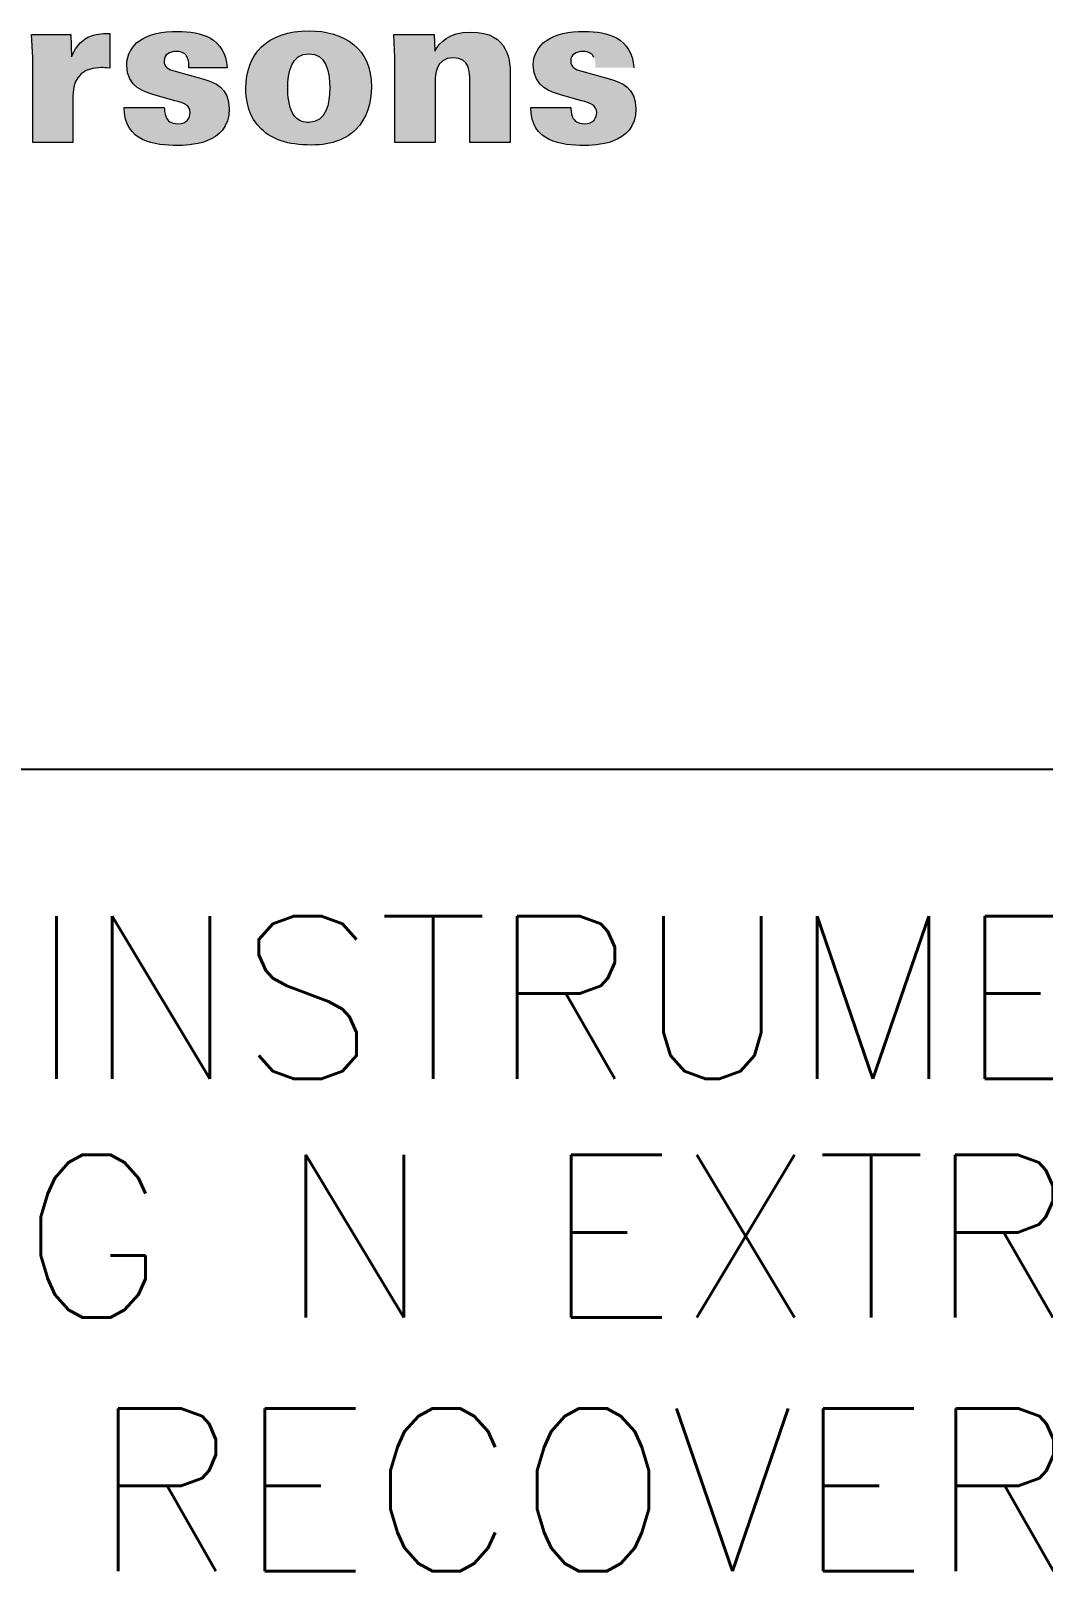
# Model space of a CAD drawing. Header units: millimetres. Extents: x 0 to 810, y -10 to 568.
# Drawn here: x 720.15 to 748.12, y 58.83 to 101.4 of the extents above; entities that cross this region are included whole.
import ezdxf
from ezdxf.enums import TextEntityAlignment as Align

# ---------------------------------------------------------------- set-up
doc = ezdxf.new("R2010")
doc.units = ezdxf.units.MM
doc.layers.add('2', color=7, linetype='Continuous')
doc.layers.add('DWGLMT', color=6, linetype='Continuous')
doc.styles.get("Standard").update_dxf_attribs({"font": 'romans.shx'})

msp = doc.modelspace()

# ---------------------------------------------------------------- hatches: boundary and pattern name
at = {"linetype": 'Continuous', "lineweight": 0}
h = msp.add_hatch(color=7, dxfattribs=at)
edge = h.paths.add_edge_path()
edge.add_line((720.203, 100.663), (720.203, 98.315))
edge.add_line((720.203, 98.315), (721.314, 98.315))
edge.add_line((721.314, 98.315), (721.314, 99.581))
edge.add_spline(control_points=[(721.314, 99.581), (721.314, 99.902), (721.41, 100.384), (722.093, 100.384), (722.17, 100.384), (722.2, 100.378), (722.331, 100.366)], knot_values=[0, 0, 0, 0, 0.5, 0.5, 0.5, 1, 1, 1, 1], degree=3, periodic=0)
edge.add_line((722.331, 100.366), (722.331, 101.323))
edge.add_spline(control_points=[(722.331, 101.323), (722.075, 101.329), (721.535, 101.347), (721.279, 100.681)], knot_values=[0, 0, 0, 0, 1, 1, 1, 1], degree=3, periodic=0)
edge.add_line((721.279, 100.681), (721.261, 101.299))
edge.add_line((721.261, 101.299), (720.174, 101.299))
edge.add_line((720.174, 101.299), (720.203, 100.663))
h = msp.add_hatch(color=7, dxfattribs=at)
edge = h.paths.add_edge_path()
edge.add_line((723.84, 99.284), (722.734, 99.284))
edge.add_spline(control_points=[(722.734, 99.284), (722.722, 98.321), (723.596, 98.232), (724.202, 98.232), (724.464, 98.232), (725.635, 98.232), (725.635, 99.242), (725.635, 99.825), (725.219, 99.985), (724.934, 100.063)], knot_values=[0, 0, 0, 0, 0.333333, 0.333333, 0.333333, 0.666667, 0.666667, 0.666667, 1, 1, 1, 1], degree=3, periodic=0)
edge.add_line((724.934, 100.063), (724.137, 100.283))
edge.add_spline(control_points=[(724.137, 100.283), (723.959, 100.33), (723.834, 100.396), (723.834, 100.568), (723.834, 100.752), (723.994, 100.829), (724.167, 100.829), (724.345, 100.829), (724.428, 100.764), (724.475, 100.669), (724.518, 100.58), (724.518, 100.467), (724.518, 100.378)], knot_values=[0, 0, 0, 0, 0.25, 0.25, 0.25, 0.5, 0.5, 0.5, 0.75, 0.75, 0.75, 1, 1, 1, 1], degree=3, periodic=0)
edge.add_line((724.518, 100.378), (725.575, 100.378))
edge.add_spline(control_points=[(725.575, 100.378), (725.528, 101.21), (724.857, 101.382), (724.214, 101.382), (723.774, 101.382), (723.418, 101.311), (723.156, 101.127), (722.96, 100.996), (722.8, 100.746), (722.8, 100.449), (722.8, 99.837), (723.341, 99.688), (723.525, 99.641)], knot_values=[0, 0, 0, 0, 0.25, 0.25, 0.25, 0.5, 0.5, 0.5, 0.75, 0.75, 0.75, 1, 1, 1, 1], degree=3, periodic=0)
edge.add_line((723.525, 99.641), (724.131, 99.468))
edge.add_spline(control_points=[(724.131, 99.468), (724.381, 99.403), (724.553, 99.343), (724.553, 99.135), (724.553, 99.004), (724.47, 98.832), (724.214, 98.832), (724.024, 98.832), (723.929, 98.921), (723.887, 99.016), (723.84, 99.117), (723.84, 99.23), (723.84, 99.284)], knot_values=[0, 0, 0, 0, 0.25, 0.25, 0.25, 0.5, 0.5, 0.5, 0.75, 0.75, 0.75, 1, 1, 1, 1], degree=3, periodic=0)
h = msp.add_hatch(color=7, dxfattribs=at)
edge = h.paths.add_edge_path()
edge.add_spline(control_points=[(727.522, 98.263), (727.638, 98.25), (727.764, 98.243), (727.899, 98.243), (728.512, 98.243), (728.88, 98.428), (729.131, 98.672), (729.44, 98.981), (729.565, 99.421), (729.565, 99.854), (729.565, 100.913), (728.809, 101.4), (727.841, 101.4)], knot_values=[0, 0, 0, 0, 0.064081, 0.064081, 0.064081, 0.376054, 0.376054, 0.376054, 0.688027, 0.688027, 0.688027, 1, 1, 1, 1], degree=3, periodic=0)
edge.add_spline(control_points=[(727.841, 101.4), (726.658, 101.4), (726.092, 100.734), (726.092, 99.819), (726.092, 99.456), (726.176, 99.011), (726.521, 98.683), (726.752, 98.461), (727.07, 98.314), (727.522, 98.263)], knot_values=[0, 0, 0, 0, 0.357834, 0.357834, 0.357834, 0.715667, 0.715667, 0.715667, 1, 1, 1, 1], degree=3, periodic=0)
edge = h.paths.add_edge_path(flags=16)
edge.add_spline(control_points=[(727.395, 99.105), (727.269, 99.325), (727.252, 99.617), (727.252, 99.813), (727.252, 100.259), (727.347, 100.764), (727.841, 100.764), (728.286, 100.764), (728.411, 100.33), (728.411, 99.813), (728.411, 99.397), (728.316, 98.868), (727.828, 98.868), (727.728, 98.868), (727.525, 98.879), (727.395, 99.105)], knot_values=[0, 0, 0, 0, 0.2, 0.2, 0.2, 0.4, 0.4, 0.4, 0.6, 0.6, 0.6, 0.8, 0.8, 0.8, 1, 1, 1, 1], degree=3, periodic=0)
h = msp.add_hatch(color=7, dxfattribs=at)
edge = h.paths.add_edge_path()
edge.add_line((730.213, 100.663), (730.213, 98.315))
edge.add_line((730.213, 98.315), (731.324, 98.315))
edge.add_line((731.324, 98.315), (731.324, 100.027))
edge.add_spline(control_points=[(731.324, 100.027), (731.324, 100.134), (731.324, 100.657), (731.823, 100.657), (732.281, 100.657), (732.281, 100.235), (732.281, 100.027)], knot_values=[0, 0, 0, 0, 0.5, 0.5, 0.5, 1, 1, 1, 1], degree=3, periodic=0)
edge.add_line((732.281, 100.027), (732.281, 98.315))
edge.add_line((732.281, 98.315), (733.399, 98.315))
edge.add_line((733.399, 98.315), (733.399, 100.122))
edge.add_spline(control_points=[(733.399, 100.122), (733.399, 100.532), (733.399, 101.364), (732.305, 101.364), (731.687, 101.364), (731.448, 101.067), (731.312, 100.841)], knot_values=[0, 0, 0, 0, 0.5, 0.5, 0.5, 1, 1, 1, 1], degree=3, periodic=0)
edge.add_line((731.312, 100.841), (731.3, 101.299))
edge.add_line((731.3, 101.299), (730.182, 101.299))
edge.add_line((730.182, 101.299), (730.213, 100.663))
h = msp.add_hatch(color=7, dxfattribs=at)
edge = h.paths.add_edge_path()
edge.add_line((735.075, 99.284), (733.969, 99.284))
edge.add_spline(control_points=[(733.969, 99.284), (733.957, 98.321), (734.831, 98.232), (735.437, 98.232), (735.699, 98.232), (736.87, 98.232), (736.87, 99.242), (736.87, 99.825), (736.454, 99.985), (736.168, 100.063)], knot_values=[0, 0, 0, 0, 0.333333, 0.333333, 0.333333, 0.666667, 0.666667, 0.666667, 1, 1, 1, 1], degree=3, periodic=0)
edge.add_line((736.168, 100.063), (735.372, 100.283))
edge.add_spline(control_points=[(735.372, 100.283), (735.194, 100.33), (735.069, 100.396), (735.069, 100.568), (735.069, 100.752), (735.229, 100.829), (735.402, 100.829), (735.58, 100.829), (735.663, 100.764), (735.71, 100.669), (735.753, 100.58), (735.753, 100.467), (735.753, 100.378)], knot_values=[0, 0, 0, 0, 0.25, 0.25, 0.25, 0.5, 0.5, 0.5, 0.75, 0.75, 0.75, 1, 1, 1, 1], degree=3, periodic=0)
edge.add_line((735.753, 100.378), (736.81, 100.378))
edge.add_spline(control_points=[(736.81, 100.378), (736.763, 101.21), (736.091, 101.382), (735.449, 101.382), (735.009, 101.382), (734.652, 101.311), (734.391, 101.127), (734.195, 100.996), (734.035, 100.746), (734.035, 100.449), (734.035, 99.837), (734.576, 99.688), (734.76, 99.641)], knot_values=[0, 0, 0, 0, 0.25, 0.25, 0.25, 0.5, 0.5, 0.5, 0.75, 0.75, 0.75, 1, 1, 1, 1], degree=3, periodic=0)
edge.add_line((734.76, 99.641), (735.365, 99.468))
edge.add_spline(control_points=[(735.365, 99.468), (735.615, 99.403), (735.788, 99.343), (735.788, 99.135), (735.788, 99.004), (735.705, 98.832), (735.449, 98.832), (735.259, 98.832), (735.164, 98.921), (735.122, 99.016), (735.075, 99.117), (735.075, 99.23), (735.075, 99.284)], knot_values=[0, 0, 0, 0, 0.25, 0.25, 0.25, 0.5, 0.5, 0.5, 0.75, 0.75, 0.75, 1, 1, 1, 1], degree=3, periodic=0)

# ---------------------------------------------------------------- linework, layer by layer
at = {"color": 7, "linetype": 'Continuous', "lineweight": 0}
for points in [[(721.279, 100.681), (721.535, 101.347), (722.075, 101.329), (722.331, 101.323)], [(722.331, 101.323), (722.331, 101.323), (722.331, 100.366), (722.331, 100.366)], [(720.203, 100.663), (720.203, 100.663), (720.174, 101.299), (720.174, 101.299)], [(720.174, 101.299), (720.174, 101.299), (721.261, 101.299), (721.261, 101.299)], [(721.261, 101.299), (721.261, 101.299), (721.279, 100.681), (721.279, 100.681)], [(730.213, 100.663), (730.213, 100.663), (730.182, 101.299), (730.182, 101.299)], [(730.182, 101.299), (730.182, 101.299), (731.3, 101.299), (731.3, 101.299)], [(731.3, 101.299), (731.3, 101.299), (731.312, 100.841), (731.312, 100.841)], [(720.203, 98.315), (720.203, 98.315), (720.203, 100.663), (720.203, 100.663)], [(724.518, 100.378), (724.518, 100.467), (724.518, 100.58), (724.475, 100.669)], [(730.213, 98.315), (730.213, 98.315), (730.213, 100.663), (730.213, 100.663)], [(724.137, 100.283), (724.137, 100.283), (724.934, 100.063), (724.934, 100.063)], [(725.575, 100.378), (725.575, 100.378), (724.518, 100.378), (724.518, 100.378)], [(733.399, 100.122), (733.399, 100.122), (733.399, 98.315), (733.399, 98.315)], [(735.372, 100.283), (735.372, 100.283), (736.168, 100.063), (736.168, 100.063)], [(724.131, 99.468), (724.131, 99.468), (723.525, 99.641), (723.525, 99.641)], [(731.324, 100.027), (731.324, 100.027), (731.324, 98.315), (731.324, 98.315)], [(732.281, 98.315), (732.281, 98.315), (732.281, 100.027), (732.281, 100.027)], [(735.365, 99.468), (735.365, 99.468), (734.76, 99.641), (734.76, 99.641)], [(721.314, 99.581), (721.314, 99.581), (721.314, 98.315), (721.314, 98.315)], [(722.734, 99.284), (722.734, 99.284), (723.84, 99.284), (723.84, 99.284)], [(723.84, 99.284), (723.84, 99.23), (723.84, 99.117), (723.887, 99.016)], [(733.969, 99.284), (733.969, 99.284), (735.075, 99.284), (735.075, 99.284)], [(735.075, 99.284), (735.075, 99.23), (735.075, 99.117), (735.122, 99.016)], [(721.314, 98.315), (721.314, 98.315), (720.203, 98.315), (720.203, 98.315)], [(731.324, 98.315), (731.324, 98.315), (730.213, 98.315), (730.213, 98.315)], [(733.399, 98.315), (733.399, 98.315), (732.281, 98.315), (732.281, 98.315)]]:
    msp.add_open_spline(points, degree=3, dxfattribs=at)
for points, knots in [([(723.156, 101.127), (723.418, 101.311), (723.774, 101.382), (724.214, 101.382), (724.857, 101.382), (725.528, 101.21), (725.575, 100.378)], [7, 7, 7, 7, 8, 8, 8, 9, 9, 9, 9]), ([(726.521, 98.683), (726.176, 99.011), (726.092, 99.456), (726.092, 99.819), (726.092, 100.734), (726.658, 101.4), (727.841, 101.4)], [4, 4, 4, 4, 5, 5, 5, 6, 6, 6, 6]), ([(727.841, 101.4), (728.809, 101.4), (729.565, 100.913), (729.565, 99.854), (729.565, 99.421), (729.44, 98.981), (729.131, 98.672)], [0, 0, 0, 0, 1, 1, 1, 2, 2, 2, 2]), ([(731.312, 100.841), (731.448, 101.067), (731.687, 101.364), (732.305, 101.364), (733.399, 101.364), (733.399, 100.532), (733.399, 100.122)], [3, 3, 3, 3, 4, 4, 4, 5, 5, 5, 5]), ([(734.391, 101.127), (734.652, 101.311), (735.009, 101.382), (735.449, 101.382), (736.091, 101.382), (736.763, 101.21), (736.81, 100.378)], [7, 7, 7, 7, 8, 8, 8, 9, 9, 9, 9]), ([(723.525, 99.641), (723.341, 99.688), (722.8, 99.837), (722.8, 100.449), (722.8, 100.746), (722.96, 100.996), (723.156, 101.127)], [5, 5, 5, 5, 6, 6, 6, 7, 7, 7, 7]), ([(734.76, 99.641), (734.576, 99.688), (734.035, 99.837), (734.035, 100.449), (734.035, 100.746), (734.195, 100.996), (734.391, 101.127)], [5, 5, 5, 5, 6, 6, 6, 7, 7, 7, 7]), ([(724.475, 100.669), (724.428, 100.764), (724.345, 100.829), (724.167, 100.829), (723.994, 100.829), (723.834, 100.752), (723.834, 100.568), (723.834, 100.396), (723.959, 100.33), (724.137, 100.283)], [11, 11, 11, 11, 12, 12, 12, 13, 13, 13, 14, 14, 14, 14]), ([(727.395, 99.105), (727.525, 98.879), (727.728, 98.868), (727.828, 98.868), (728.316, 98.868), (728.411, 99.397), (728.411, 99.813), (728.411, 100.33), (728.286, 100.764), (727.841, 100.764), (727.347, 100.764), (727.252, 100.259), (727.252, 99.813), (727.252, 99.617), (727.269, 99.325), (727.395, 99.105)], [0, 0, 0, 0, 1, 1, 1, 2, 2, 2, 3, 3, 3, 4, 4, 4, 5, 5, 5, 5]), ([(732.281, 100.027), (732.281, 100.235), (732.281, 100.657), (731.823, 100.657), (731.324, 100.657), (731.324, 100.134), (731.324, 100.027)], [8, 8, 8, 8, 9, 9, 9, 10, 10, 10, 10]), ([(735.71, 100.669), (735.663, 100.764), (735.58, 100.829), (735.402, 100.829), (735.229, 100.829), (735.069, 100.752), (735.069, 100.568), (735.069, 100.396), (735.194, 100.33), (735.372, 100.283)], [11, 11, 11, 11, 12, 12, 12, 13, 13, 13, 14, 14, 14, 14]), ([(722.331, 100.366), (722.2, 100.378), (722.17, 100.384), (722.093, 100.384), (721.41, 100.384), (721.314, 99.902), (721.314, 99.581)], [5, 5, 5, 5, 6, 6, 6, 7, 7, 7, 7]), ([(724.934, 100.063), (725.219, 99.985), (725.635, 99.825), (725.635, 99.242), (725.635, 98.232), (724.464, 98.232), (724.202, 98.232), (723.596, 98.232), (722.722, 98.321), (722.734, 99.284)], [15, 15, 15, 15, 16, 16, 16, 17, 17, 17, 18, 18, 18, 18]), ([(736.168, 100.063), (736.454, 99.985), (736.87, 99.825), (736.87, 99.242), (736.87, 98.232), (735.699, 98.232), (735.437, 98.232), (734.831, 98.232), (733.957, 98.321), (733.969, 99.284)], [15, 15, 15, 15, 16, 16, 16, 17, 17, 17, 18, 18, 18, 18]), ([(723.887, 99.016), (723.929, 98.921), (724.024, 98.832), (724.214, 98.832), (724.47, 98.832), (724.553, 99.004), (724.553, 99.135), (724.553, 99.343), (724.381, 99.403), (724.131, 99.468)], [1, 1, 1, 1, 2, 2, 2, 3, 3, 3, 4, 4, 4, 4]), ([(735.122, 99.016), (735.164, 98.921), (735.259, 98.832), (735.449, 98.832), (735.705, 98.832), (735.788, 99.004), (735.788, 99.135), (735.788, 99.343), (735.615, 99.403), (735.365, 99.468)], [1, 1, 1, 1, 2, 2, 2, 3, 3, 3, 4, 4, 4, 4]), ([(729.131, 98.672), (728.88, 98.428), (728.512, 98.243), (727.899, 98.243), (727.24, 98.243), (726.812, 98.404), (726.521, 98.683)], [2, 2, 2, 2, 3, 3, 3, 4, 4, 4, 4])]:
    msp.add_open_spline(points, degree=3, knots=knots, dxfattribs=at)
at = {"layer": 'DWGLMT'}
msp.add_line((670, 81), (805, 81), dxfattribs=at)

# ---------------------------------------------------------------- texts
at = {"layer": '2', "color": 2}
for s, p in [('PIPING & INSTRUMENT DIAGRAM', (737.25, 74.686)), ('EXOLFINING N EXTRACTION UNIT', (737.782, 68.089)), ('WET NMP RECOVERY SECTION', (735.778, 61.082))]:
    msp.add_text(s, height=4.5, dxfattribs=at).set_placement(p, align=Align.MIDDLE)

doc.saveas('drawing.dxf')
